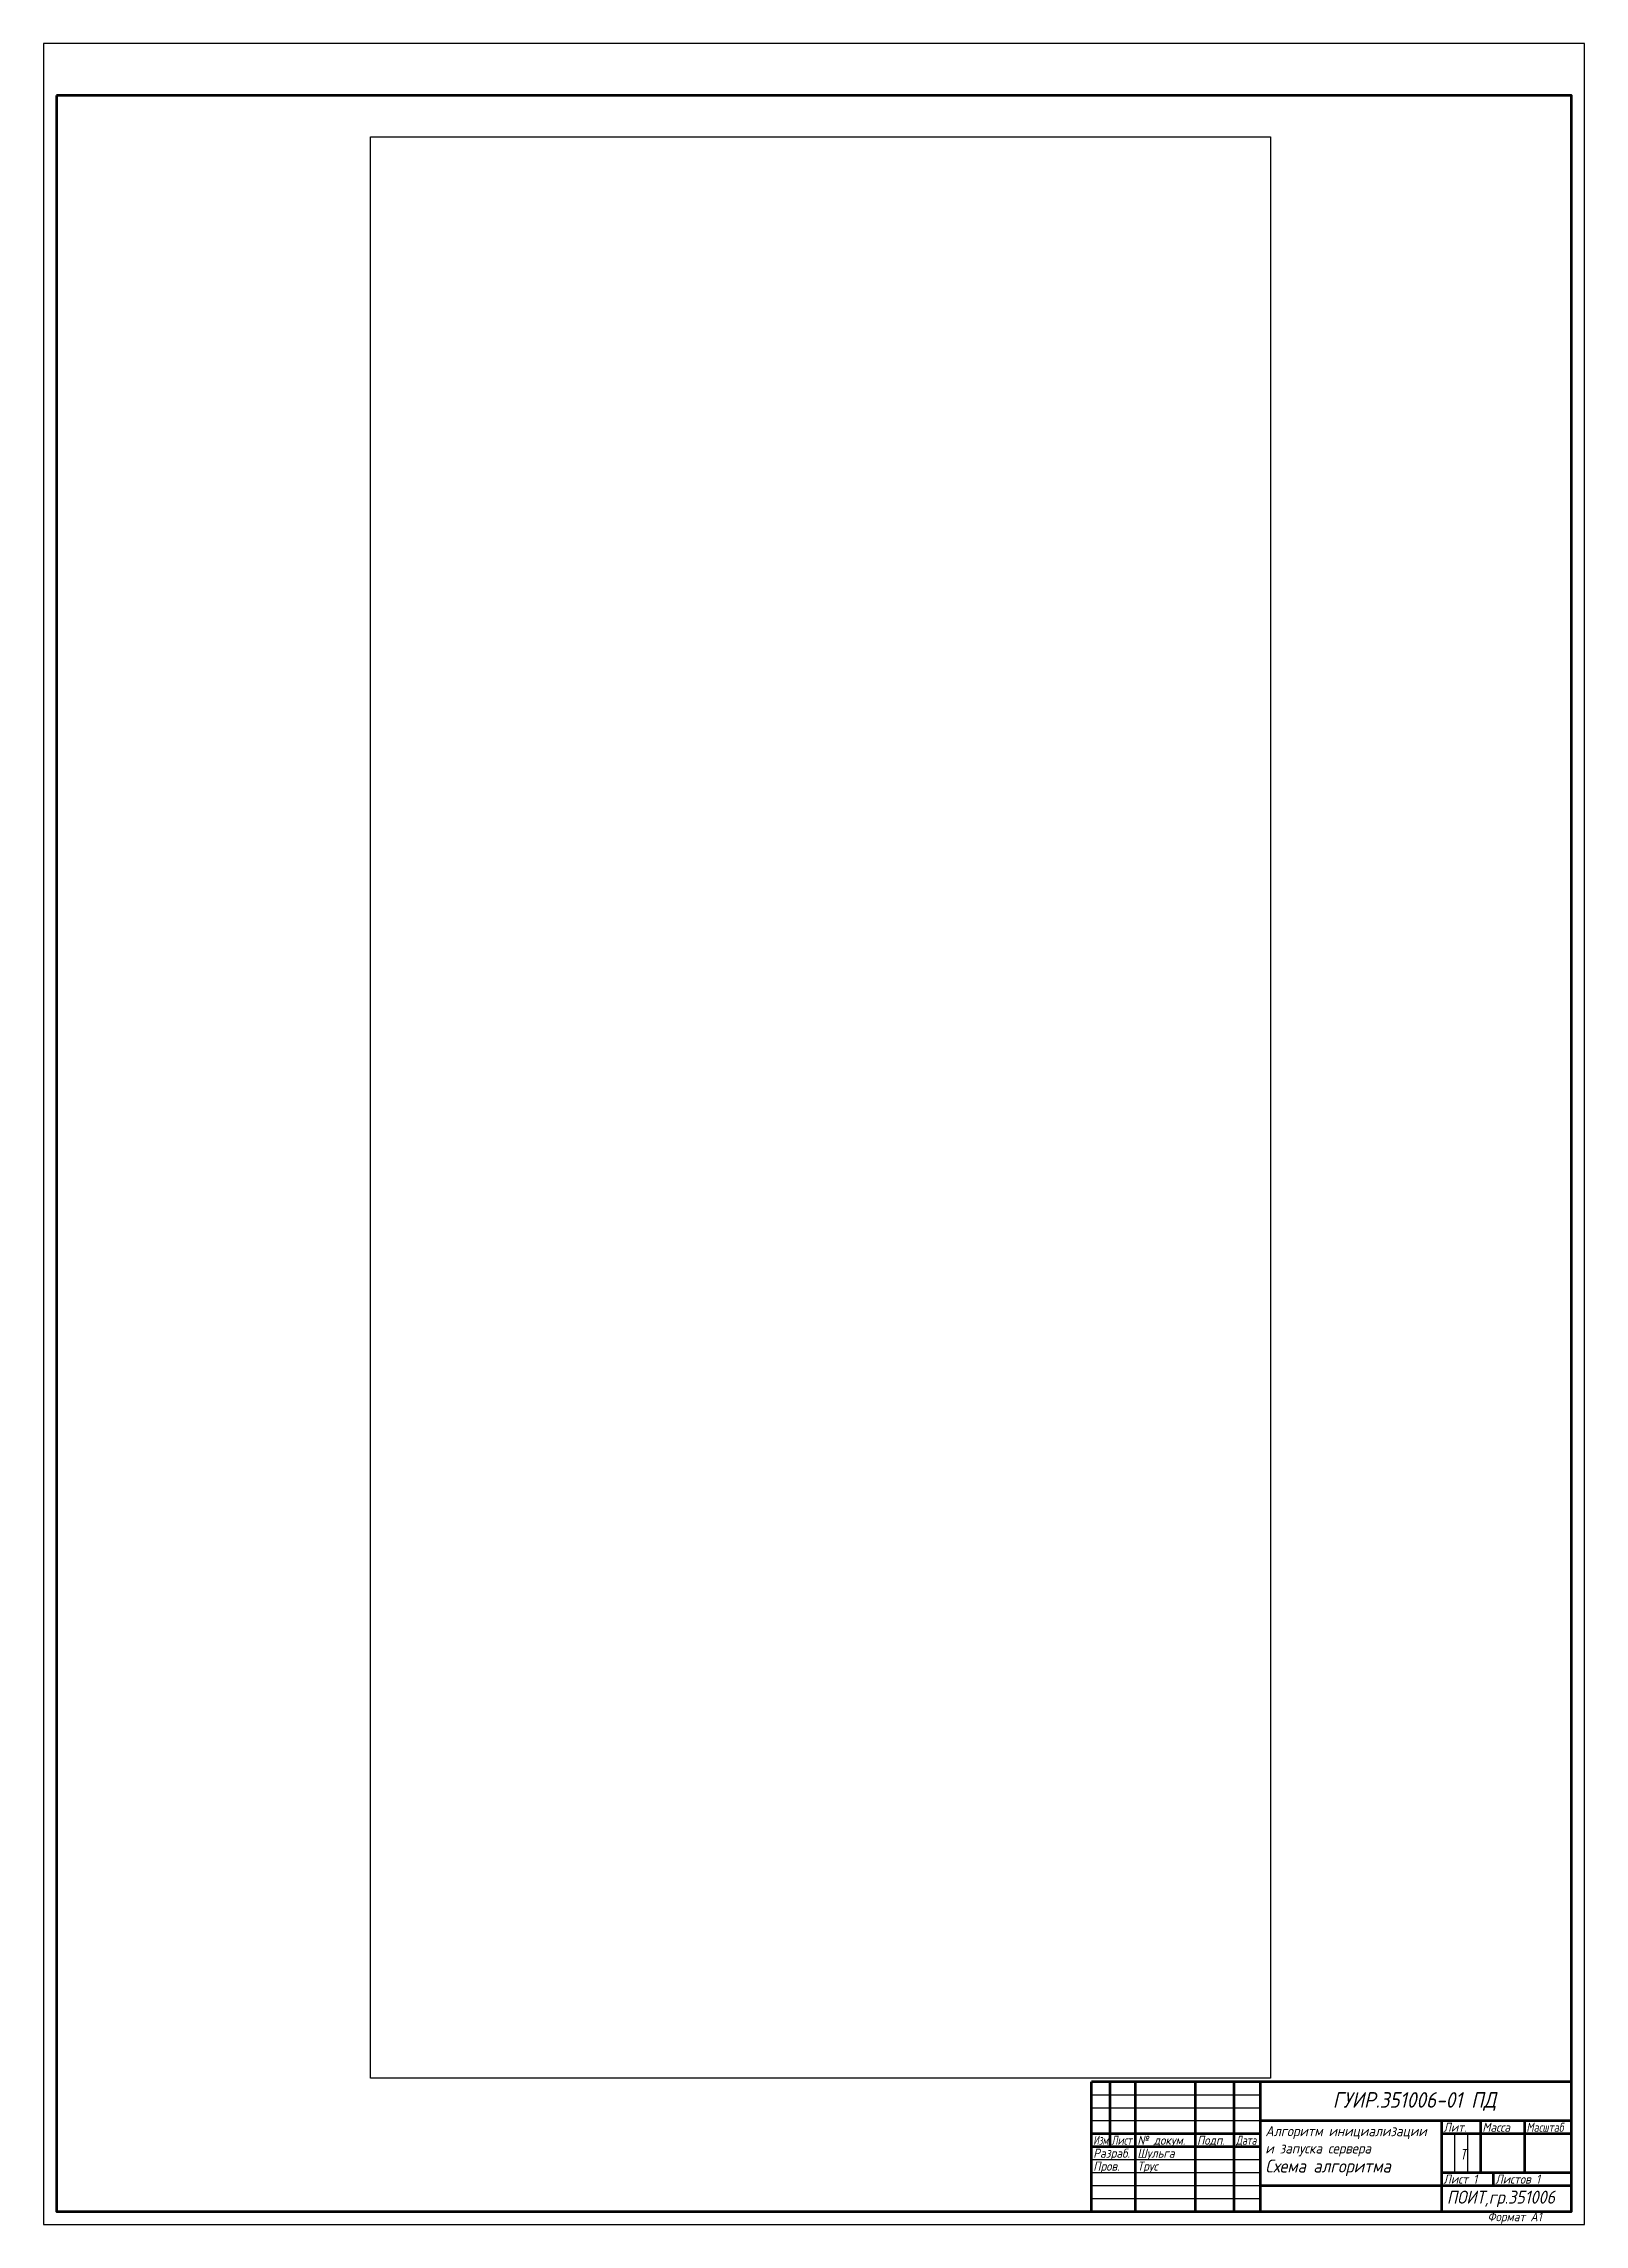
# Model space of a CAD drawing. Header units: millimetres. Extents: x 247 to 841, y -297 to 544.
import ezdxf

# ---------------------------------------------------------------- set-up
doc = ezdxf.new("R2010")
doc.units = ezdxf.units.MM
doc.header["$LTSCALE"] = 0.5
doc.layers.get('Defpoints').update_dxf_attribs({"color": 5})
doc.styles.get("Standard").update_dxf_attribs({"font": 'isocpeui.ttf', "width": 0.9})
picture_1 = doc.add_image_def('image1.png', size_in_pixel=(5817, 12551))

msp = doc.modelspace()

# ---------------------------------------------------------------- linework, layer by layer
at = {"color": 7, "linetype": 'Continuous', "lineweight": 60}
for p, q in [((836, -242), (651, -242)), ((651, -292), (651, -242)), ((658, -242), (658, -267)), ((668, -292), (668, -242)), ((691, -242), (691, -292)), ((706, -292), (706, -242)), ((716, -242), (716, -292)), ((716, -257), (836, -257)), ((786, -292), (786, -257)), ((801, -257), (801, -277)), ((818, -277), (818, -257)), ((651, -262), (716, -262)), ((651, -267), (716, -267)), ((786, -262), (836, -262)), ((786, -277), (836, -277)), ((806, -282), (806, -277)), ((716, -282), (836, -282))]:
    msp.add_line(p, q, dxfattribs=at)
at = {"color": 7, "linetype": 'Continuous', "lineweight": -3}
for p, q in [((651, -247), (716, -247)), ((651, -252), (716, -252)), ((651, -257), (716, -257)), ((791, -277), (791, -262)), ((796, -262), (796, -277)), ((651, -272), (716, -272)), ((651, -277), (716, -277)), ((651, -282), (716, -282)), ((651, -287), (716, -287)), ((651, -292), (716, -292))]:
    msp.add_line(p, q, dxfattribs=at)
at = {"color": 7, "linetype": 'Continuous'}
msp.add_line((786, -257), (786, -262), dxfattribs=at)
at = {"color": 7, "linetype": 'Continuous', "lineweight": 60}
msp.add_lwpolyline([(252, 524), (252, -292), (836, -292), (836, 524)], close=True, dxfattribs=at)
at = {"layer": 'Defpoints'}
msp.add_lwpolyline([(247, 544), (247, -297), (841, -297), (841, 544)], close=True, dxfattribs=at)

# ---------------------------------------------------------------- texts
at = {"color": 7, "linetype": 'Continuous', "lineweight": -3}
for s, width, p in [('Лит.', 0.9, (786.67, -261.3)), ('Масса', 0.9, (801.67, -261.3)), ('Масштаб', 0.8, (818.67, -261.3)), ('Изм.', 0.7, (651.67, -266.3)), ('Разраб.', 0.9, (651.67, -271.3)), ('Лист', 0.75, (658.67, -266.3)), ('№ докум.', 0.9, (668.67, -266.3)), ('Шульга', 0.9, (668.67, -271.3)), ('Подп.', 0.9, (691.67, -266.3)), ('Дата', 0.75, (706.67, -266.3)), ('Пров.', 0.9, (651.67, -276.3)), ('Трус', 0.9, (668.67, -276.3)), ('Лист 1', 0.9, (786.67, -281.3)), ('Листов 1', 0.9, (806.67, -281.3))]:
    msp.add_text(s, height=3.5, dxfattribs=dict(at, width=width)).set_placement(p)
at = {"color": 7, "linetype": 'Continuous', "lineweight": 70, "width": 0.9}
msp.add_text('Формат А1', height=3.5, dxfattribs=at).set_placement((803.66, -295.8))
at = {"attachment_point": 1}
for s, width, insert, char_height in [('ГУИР.351006-01 ПД', 69, (744, -246), 6), ('Алгоритм инициализации и запуска сервера', 66, (718, -259), 4), ('Т', 4, (793, -268), 4), ('Схема алгоритма', 54, (718, -272), 5), ('ПОИТ,гр.351006', 46, (788, -284), 5)]:
    msp.add_mtext_dynamic_manual_height_columns(s, width=width, gutter_width=50, heights=[0], dxfattribs=dict(at, insert=insert, char_height=char_height))

# ---------------------------------------------------------------- pictures from other files: only their frames are drawn
at = {"color": 7, "true_color": 0xffffff}
image = msp.add_image(picture_1, insert=(373, -240.67), size_in_units=(347, 748.7), dxfattribs=at)
image.dxf.flags = 7

doc.saveas('drawing.dxf')
